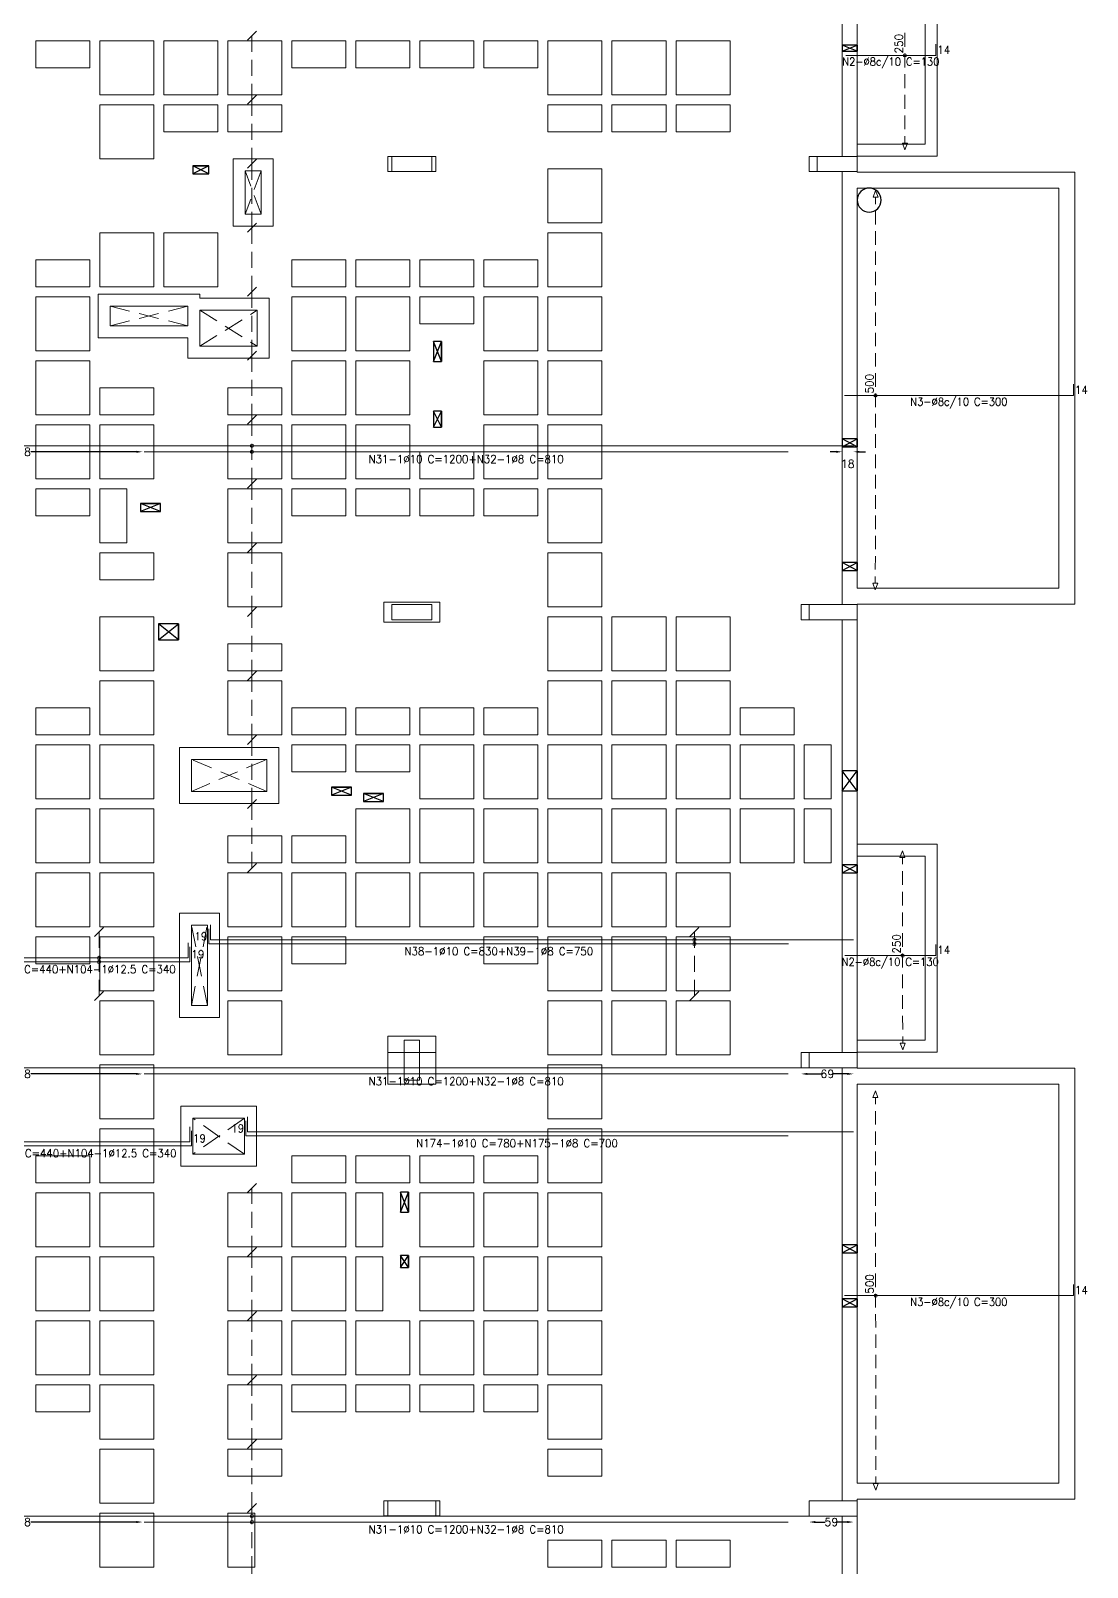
# Model space of a CAD drawing. Header units: millimetres. Extents: x -32 to 332, y -138 to 116.
# Drawn here: x 209.11 to 235.51, y 14.36 to 52.76 of the extents above; entities that cross this region are included whole.
import ezdxf
from ezdxf.enums import TextEntityAlignment as Align

# ---------------------------------------------------------------- set-up
doc = ezdxf.new("R2010")
doc.units = ezdxf.units.MM
doc.linetypes.add('TRAZO_HUECO', pattern=[0.75, 0.5, -0.25])
doc.layers.add('A-COT-01', color=9, linetype='Continuous')
doc.layers.add('FURAÇÃO', color=8, linetype='Continuous')
for name, color, linetype, lineweight in [('ARR_L_I_IG_DIST', 8, 'Continuous', 0), ('ARR_L_I_IG_LINHA', 2, 'Continuous', 0), ('ARR_L_I_IG_MARCA', 2, 'Continuous', 9), ('ARR_L_I_POSICAO', 4, 'Continuous', 9), ('ARR_LONG_INF', 6, 'Continuous', 15), ('ARR_LONG_INF_TXT', 1, 'Continuous', 9), ('consolo', 8, 'Continuous', 0), ('LJ_NERV_RETI', 8, 'Continuous', 9), ('LJ_SIMB_ABER', 8, 'Continuous', 0), ('PILAR_CONCRETO', 8, 'Continuous', 0), ('PILAR_CONCRETO_APOIADO', 8, 'Continuous', 0), ('VIG_FACES', 8, 'Continuous', 0)]:
    doc.layers.add(name, color=color, linetype=linetype, lineweight=lineweight)
doc.styles.add('CYPETXT_0.3_romans', font='romans.shx', dxfattribs={"height": 0.2})
doc.styles.add('CYPETXT_romans', font='romans.shx', dxfattribs={"height": 0.2})
doc.dimstyles.new('cype_arrow', dxfattribs={"dimtxt": 0.18, "dimasz": 0.15, "dimexe": 0.075, "dimexo": 0.075, "dimgap": 0, "dimtad": 0, "dimdec": 4, "dimzin": 0, "dimdsep": 46, "dimtxsty": 'CYPETXT_0.3_romans', "dimcen": 0.09, "dimadec": 0, "dimazin": 0, "dimtfac": 1, "dimtdec": 4, "dimtofl": 0, "dimtmove": 2, "dimatfit": 3, "dimfxl": 1, "dimtolj": 1, "dimtzin": 0, "dimarcsym": 0})

# ---------------------------------------------------------------- blocks, each defined once
blk = doc.blocks.new('Forma 2PvtoTipo')
at = {"layer": 'consolo', "color": 8}
blk.add_lwpolyline([(625.403, 28.71), (624.203, 28.71), (624.203, 27.51), (625.403, 27.51)], close=True, dxfattribs=at)
at = {"layer": 'FURAÇÃO', "color": 8}
for points in [[(635.553, 53.333), (635.933, 53.333), (635.933, 53.483), (635.553, 53.483), (635.553, 53.333), (635.933, 53.483), (635.933, 53.333), (635.553, 53.483)], [(619.727, 50.269), (619.727, 50.469), (619.327, 50.469), (619.327, 50.269), (619.727, 50.269), (619.327, 50.469), (619.727, 50.469), (619.327, 50.269)], [(625.343, 45.578), (625.543, 45.578), (625.543, 46.078), (625.343, 46.078), (625.343, 45.578), (625.543, 46.078), (625.543, 45.578), (625.343, 46.078)], [(625.343, 43.933), (625.543, 43.933), (625.543, 44.333), (625.343, 44.333), (625.343, 43.933), (625.543, 44.333), (625.543, 43.933), (625.343, 44.333)], [(635.553, 43.443), (635.933, 43.443), (635.933, 43.643), (635.553, 43.643), (635.553, 43.443), (635.933, 43.643), (635.933, 43.443), (635.553, 43.643)], [(618.519, 41.826), (618.519, 42.026), (618.019, 42.026), (618.019, 41.826), (618.519, 41.826), (618.019, 42.026), (618.519, 42.026), (618.019, 41.826)], [(618.519, 41.826), (618.519, 42.026), (618.019, 42.026), (618.019, 41.826), (618.519, 41.826), (618.019, 42.026), (618.519, 42.026), (618.019, 41.826)], [(635.553, 40.349), (635.933, 40.349), (635.933, 40.549), (635.553, 40.549), (635.553, 40.349), (635.933, 40.549), (635.933, 40.349), (635.553, 40.549)], [(618.475, 38.618), (618.975, 38.618), (618.975, 39.018), (618.475, 39.018), (618.475, 38.618), (618.975, 39.018), (618.975, 38.618), (618.475, 39.018)], [(635.553, 34.84), (635.933, 34.84), (635.933, 35.34), (635.553, 35.34), (635.553, 34.84), (635.933, 35.34), (635.933, 34.84), (635.553, 35.34)], [(623.294, 34.739), (623.294, 34.939), (622.794, 34.939), (622.794, 34.739), (623.294, 34.739), (622.794, 34.939), (623.294, 34.939), (622.794, 34.739)], [(623.294, 34.739), (623.294, 34.939), (622.794, 34.939), (622.794, 34.739), (623.294, 34.739), (622.794, 34.939), (623.294, 34.939), (622.794, 34.739)], [(624.094, 34.581), (624.094, 34.781), (623.594, 34.781), (623.594, 34.581), (624.094, 34.581), (623.594, 34.781), (624.094, 34.781), (623.594, 34.581)], [(624.094, 34.581), (624.094, 34.781), (623.594, 34.781), (623.594, 34.581), (624.094, 34.581), (623.594, 34.781), (624.094, 34.781), (623.594, 34.581)], [(635.553, 32.794), (635.933, 32.794), (635.933, 32.994), (635.553, 32.994), (635.553, 32.794), (635.933, 32.994), (635.933, 32.794), (635.553, 32.994)], [(624.522, 24.313), (624.722, 24.313), (624.722, 24.813), (624.522, 24.813), (624.522, 24.313), (624.722, 24.813), (624.722, 24.313), (624.522, 24.813)], [(635.553, 23.296), (635.933, 23.296), (635.933, 23.496), (635.553, 23.496), (635.553, 23.296), (635.933, 23.496), (635.933, 23.296), (635.553, 23.496)], [(624.522, 22.926), (624.722, 22.926), (624.722, 23.226), (624.522, 23.226), (624.522, 22.926), (624.722, 23.226), (624.722, 22.926), (624.522, 23.226)], [(635.553, 21.945), (635.933, 21.945), (635.933, 22.145), (635.553, 22.145), (635.553, 21.945), (635.933, 22.145), (635.933, 21.945), (635.553, 22.145)]]:
    blk.add_lwpolyline(points, dxfattribs=at)
for start, end in [(0, 180), (180, 0)]:
    blk.add_arc((636.232, 49.61), 0.3, start, end, dxfattribs=at)
at = {"layer": 'LJ_NERV_RETI', "color": 8}
for points in [[(616.754, 52.918), (616.754, 53.593), (615.404, 53.593), (615.404, 52.918)], [(618.354, 52.243), (618.354, 53.593), (617.004, 53.593), (617.004, 52.243)], [(619.954, 52.243), (619.954, 53.593), (618.604, 53.593), (618.604, 52.243)], [(621.554, 52.243), (621.554, 53.593), (620.204, 53.593), (620.204, 52.243)], [(623.154, 52.918), (623.154, 53.593), (621.804, 53.593), (621.804, 52.918)], [(624.754, 52.918), (624.754, 53.593), (623.404, 53.593), (623.404, 52.918)], [(626.354, 52.918), (626.354, 53.593), (625.004, 53.593), (625.004, 52.918)], [(627.954, 52.918), (627.954, 53.593), (626.604, 53.593), (626.604, 52.918)], [(629.554, 52.243), (629.554, 53.593), (628.204, 53.593), (628.204, 52.243)], [(631.154, 52.243), (631.154, 53.593), (629.804, 53.593), (629.804, 52.243)], [(632.754, 52.243), (632.754, 53.593), (631.404, 53.593), (631.404, 52.243)], [(618.354, 50.643), (618.354, 51.993), (617.004, 51.993), (617.004, 50.643)], [(619.954, 51.318), (619.954, 51.993), (618.604, 51.993), (618.604, 51.318)], [(621.554, 51.318), (621.554, 51.993), (620.204, 51.993), (620.204, 51.318)], [(629.554, 51.318), (629.554, 51.993), (628.204, 51.993), (628.204, 51.318)], [(631.154, 51.318), (631.154, 51.993), (629.804, 51.993), (629.804, 51.318)], [(632.754, 51.318), (632.754, 51.993), (631.404, 51.993), (631.404, 51.318)], [(629.554, 49.043), (629.554, 50.393), (628.204, 50.393), (628.204, 49.043)], [(618.354, 47.443), (618.354, 48.793), (617.004, 48.793), (617.004, 47.443)], [(619.954, 47.443), (619.954, 48.793), (618.604, 48.793), (618.604, 47.443)], [(629.554, 47.443), (629.554, 48.793), (628.204, 48.793), (628.204, 47.443)], [(616.754, 47.443), (616.754, 48.118), (615.404, 48.118), (615.404, 47.443)], [(623.154, 47.443), (623.154, 48.118), (621.804, 48.118), (621.804, 47.443)], [(624.754, 47.443), (624.754, 48.118), (623.404, 48.118), (623.404, 47.443)], [(626.354, 47.443), (626.354, 48.118), (625.004, 48.118), (625.004, 47.443)], [(627.954, 47.443), (627.954, 48.118), (626.604, 48.118), (626.604, 47.443)], [(616.754, 45.843), (616.754, 47.193), (615.404, 47.193), (615.404, 45.843)], [(623.154, 45.843), (623.154, 47.193), (621.804, 47.193), (621.804, 45.843)], [(624.754, 45.843), (624.754, 47.193), (623.404, 47.193), (623.404, 45.843)], [(626.354, 46.518), (626.354, 47.193), (625.004, 47.193), (625.004, 46.518)], [(627.954, 45.843), (627.954, 47.193), (626.604, 47.193), (626.604, 45.843)], [(629.554, 45.843), (629.554, 47.193), (628.204, 47.193), (628.204, 45.843)], [(616.754, 44.243), (616.754, 45.593), (615.404, 45.593), (615.404, 44.243)], [(623.154, 44.243), (623.154, 45.593), (621.804, 45.593), (621.804, 44.243)], [(624.754, 44.243), (624.754, 45.593), (623.404, 45.593), (623.404, 44.243)], [(627.954, 44.243), (627.954, 45.593), (626.604, 45.593), (626.604, 44.243)], [(629.554, 44.243), (629.554, 45.593), (628.204, 45.593), (628.204, 44.243)], [(618.354, 44.243), (618.354, 44.918), (617.004, 44.918), (617.004, 44.243)], [(621.554, 44.243), (621.554, 44.918), (620.204, 44.918), (620.204, 44.243)], [(616.754, 42.643), (616.754, 43.993), (615.404, 43.993), (615.404, 42.643)], [(618.354, 42.643), (618.354, 43.993), (617.004, 43.993), (617.004, 42.643)], [(621.554, 42.643), (621.554, 43.993), (620.204, 43.993), (620.204, 42.643)], [(623.154, 42.643), (623.154, 43.993), (621.804, 43.993), (621.804, 42.643)], [(624.754, 42.643), (624.754, 43.993), (623.404, 43.993), (623.404, 42.643)], [(627.954, 42.643), (627.954, 43.993), (626.604, 43.993), (626.604, 42.643)], [(629.554, 42.643), (629.554, 43.993), (628.204, 43.993), (628.204, 42.643)], [(626.354, 42.643), (626.354, 43.318), (625.004, 43.318), (625.004, 42.643)], [(616.754, 41.718), (616.754, 42.393), (615.404, 42.393), (615.404, 41.718)], [(617.679, 41.043), (617.679, 42.393), (617.004, 42.393), (617.004, 41.043)], [(621.554, 41.043), (621.554, 42.393), (620.204, 42.393), (620.204, 41.043)], [(623.154, 41.718), (623.154, 42.393), (621.804, 42.393), (621.804, 41.718)], [(624.754, 41.718), (624.754, 42.393), (623.404, 42.393), (623.404, 41.718)], [(626.354, 41.718), (626.354, 42.393), (625.004, 42.393), (625.004, 41.718)], [(627.954, 41.718), (627.954, 42.393), (626.604, 42.393), (626.604, 41.718)], [(629.554, 41.043), (629.554, 42.393), (628.204, 42.393), (628.204, 41.043)], [(618.354, 40.118), (618.354, 40.793), (617.004, 40.793), (617.004, 40.118)], [(621.554, 39.443), (621.554, 40.793), (620.204, 40.793), (620.204, 39.443)], [(629.554, 39.443), (629.554, 40.793), (628.204, 40.793), (628.204, 39.443)], [(618.354, 37.843), (618.354, 39.193), (617.004, 39.193), (617.004, 37.843)], [(629.554, 37.843), (629.554, 39.193), (628.204, 39.193), (628.204, 37.843)], [(631.154, 37.843), (631.154, 39.193), (629.804, 39.193), (629.804, 37.843)], [(632.754, 37.843), (632.754, 39.193), (631.404, 39.193), (631.404, 37.843)], [(621.554, 37.843), (621.554, 38.518), (620.204, 38.518), (620.204, 37.843)], [(618.354, 36.243), (618.354, 37.593), (617.004, 37.593), (617.004, 36.243)], [(621.554, 36.243), (621.554, 37.593), (620.204, 37.593), (620.204, 36.243)], [(629.554, 36.243), (629.554, 37.593), (628.204, 37.593), (628.204, 36.243)], [(631.154, 36.243), (631.154, 37.593), (629.804, 37.593), (629.804, 36.243)], [(632.754, 36.243), (632.754, 37.593), (631.404, 37.593), (631.404, 36.243)], [(616.754, 36.243), (616.754, 36.918), (615.404, 36.918), (615.404, 36.243)], [(623.154, 36.243), (623.154, 36.918), (621.804, 36.918), (621.804, 36.243)], [(624.754, 36.243), (624.754, 36.918), (623.404, 36.918), (623.404, 36.243)], [(626.354, 36.243), (626.354, 36.918), (625.004, 36.918), (625.004, 36.243)], [(627.954, 36.243), (627.954, 36.918), (626.604, 36.918), (626.604, 36.243)], [(634.354, 36.243), (634.354, 36.918), (633.004, 36.918), (633.004, 36.243)], [(616.754, 34.643), (616.754, 35.993), (615.404, 35.993), (615.404, 34.643)], [(618.354, 34.643), (618.354, 35.993), (617.004, 35.993), (617.004, 34.643)], [(623.154, 35.318), (623.154, 35.993), (621.804, 35.993), (621.804, 35.318)], [(624.754, 35.318), (624.754, 35.993), (623.404, 35.993), (623.404, 35.318)], [(626.354, 34.643), (626.354, 35.993), (625.004, 35.993), (625.004, 34.643)], [(627.954, 34.643), (627.954, 35.993), (626.604, 35.993), (626.604, 34.643)], [(629.554, 34.643), (629.554, 35.993), (628.204, 35.993), (628.204, 34.643)], [(631.154, 34.643), (631.154, 35.993), (629.804, 35.993), (629.804, 34.643)], [(632.754, 34.643), (632.754, 35.993), (631.404, 35.993), (631.404, 34.643)], [(634.354, 34.643), (634.354, 35.993), (633.004, 35.993), (633.004, 34.643)], [(635.279, 34.643), (635.279, 35.993), (634.604, 35.993), (634.604, 34.643)], [(616.754, 33.043), (616.754, 34.393), (615.404, 34.393), (615.404, 33.043)], [(618.354, 33.043), (618.354, 34.393), (617.004, 34.393), (617.004, 33.043)], [(624.754, 33.043), (624.754, 34.393), (623.404, 34.393), (623.404, 33.043)], [(626.354, 33.043), (626.354, 34.393), (625.004, 34.393), (625.004, 33.043)], [(627.954, 33.043), (627.954, 34.393), (626.604, 34.393), (626.604, 33.043)], [(629.554, 33.043), (629.554, 34.393), (628.204, 34.393), (628.204, 33.043)], [(631.154, 33.043), (631.154, 34.393), (629.804, 34.393), (629.804, 33.043)], [(632.754, 33.043), (632.754, 34.393), (631.404, 34.393), (631.404, 33.043)], [(634.354, 33.043), (634.354, 34.393), (633.004, 34.393), (633.004, 33.043)], [(635.279, 33.043), (635.279, 34.393), (634.604, 34.393), (634.604, 33.043)], [(621.554, 33.043), (621.554, 33.718), (620.204, 33.718), (620.204, 33.043)], [(623.154, 33.043), (623.154, 33.718), (621.804, 33.718), (621.804, 33.043)], [(616.754, 31.443), (616.754, 32.793), (615.404, 32.793), (615.404, 31.443)], [(618.354, 31.443), (618.354, 32.793), (617.004, 32.793), (617.004, 31.443)], [(621.554, 31.443), (621.554, 32.793), (620.204, 32.793), (620.204, 31.443)], [(623.154, 31.443), (623.154, 32.793), (621.804, 32.793), (621.804, 31.443)], [(624.754, 31.443), (624.754, 32.793), (623.404, 32.793), (623.404, 31.443)], [(626.354, 31.443), (626.354, 32.793), (625.004, 32.793), (625.004, 31.443)], [(627.954, 31.443), (627.954, 32.793), (626.604, 32.793), (626.604, 31.443)], [(629.554, 31.443), (629.554, 32.793), (628.204, 32.793), (628.204, 31.443)], [(631.154, 31.443), (631.154, 32.793), (629.804, 32.793), (629.804, 31.443)], [(632.754, 31.443), (632.754, 32.793), (631.404, 32.793), (631.404, 31.443)], [(616.754, 30.518), (616.754, 31.193), (615.404, 31.193), (615.404, 30.518)], [(618.354, 29.843), (618.354, 31.193), (617.004, 31.193), (617.004, 29.843)], [(621.554, 29.843), (621.554, 31.193), (620.204, 31.193), (620.204, 29.843)], [(623.154, 30.518), (623.154, 31.193), (621.804, 31.193), (621.804, 30.518)], [(627.954, 30.518), (627.954, 31.193), (626.604, 31.193), (626.604, 30.518)], [(629.554, 29.843), (629.554, 31.193), (628.204, 31.193), (628.204, 29.843)], [(631.154, 29.843), (631.154, 31.193), (629.804, 31.193), (629.804, 29.843)], [(632.754, 29.843), (632.754, 31.193), (631.404, 31.193), (631.404, 29.843)], [(618.354, 28.243), (618.354, 29.593), (617.004, 29.593), (617.004, 28.243)], [(621.554, 28.243), (621.554, 29.593), (620.204, 29.593), (620.204, 28.243)], [(629.554, 28.243), (629.554, 29.593), (628.204, 29.593), (628.204, 28.243)], [(631.154, 28.243), (631.154, 29.593), (629.804, 29.593), (629.804, 28.243)], [(632.754, 28.243), (632.754, 29.593), (631.404, 29.593), (631.404, 28.243)], [(618.354, 26.643), (618.354, 27.993), (617.004, 27.993), (617.004, 26.643)], [(629.554, 26.643), (629.554, 27.993), (628.204, 27.993), (628.204, 26.643)], [(618.354, 25.043), (618.354, 26.393), (617.004, 26.393), (617.004, 25.043)], [(629.554, 25.043), (629.554, 26.393), (628.204, 26.393), (628.204, 25.043)], [(616.754, 25.043), (616.754, 25.718), (615.404, 25.718), (615.404, 25.043)], [(623.154, 25.043), (623.154, 25.718), (621.804, 25.718), (621.804, 25.043)], [(624.754, 25.043), (624.754, 25.718), (623.404, 25.718), (623.404, 25.043)], [(626.354, 25.043), (626.354, 25.718), (625.004, 25.718), (625.004, 25.043)], [(627.954, 25.043), (627.954, 25.718), (626.604, 25.718), (626.604, 25.043)], [(616.754, 23.443), (616.754, 24.793), (615.404, 24.793), (615.404, 23.443)], [(618.354, 23.443), (618.354, 24.793), (617.004, 24.793), (617.004, 23.443)], [(621.554, 23.443), (621.554, 24.793), (620.204, 24.793), (620.204, 23.443)], [(623.154, 23.443), (623.154, 24.793), (621.804, 24.793), (621.804, 23.443)], [(624.079, 23.443), (624.079, 24.793), (623.404, 24.793), (623.404, 23.443)], [(626.354, 23.443), (626.354, 24.793), (625.004, 24.793), (625.004, 23.443)], [(627.954, 23.443), (627.954, 24.793), (626.604, 24.793), (626.604, 23.443)], [(629.554, 23.443), (629.554, 24.793), (628.204, 24.793), (628.204, 23.443)], [(616.754, 21.843), (616.754, 23.193), (615.404, 23.193), (615.404, 21.843)], [(618.354, 21.843), (618.354, 23.193), (617.004, 23.193), (617.004, 21.843)], [(621.554, 21.843), (621.554, 23.193), (620.204, 23.193), (620.204, 21.843)], [(623.154, 21.843), (623.154, 23.193), (621.804, 23.193), (621.804, 21.843)], [(624.079, 21.843), (624.079, 23.193), (623.404, 23.193), (623.404, 21.843)], [(626.354, 21.843), (626.354, 23.193), (625.004, 23.193), (625.004, 21.843)], [(627.954, 21.843), (627.954, 23.193), (626.604, 23.193), (626.604, 21.843)], [(629.554, 21.843), (629.554, 23.193), (628.204, 23.193), (628.204, 21.843)], [(616.754, 20.243), (616.754, 21.593), (615.404, 21.593), (615.404, 20.243)], [(618.354, 20.243), (618.354, 21.593), (617.004, 21.593), (617.004, 20.243)], [(621.554, 20.243), (621.554, 21.593), (620.204, 21.593), (620.204, 20.243)], [(623.154, 20.243), (623.154, 21.593), (621.804, 21.593), (621.804, 20.243)], [(624.754, 20.243), (624.754, 21.593), (623.404, 21.593), (623.404, 20.243)], [(626.354, 20.243), (626.354, 21.593), (625.004, 21.593), (625.004, 20.243)], [(627.954, 20.243), (627.954, 21.593), (626.604, 21.593), (626.604, 20.243)], [(629.554, 20.243), (629.554, 21.593), (628.204, 21.593), (628.204, 20.243)], [(616.754, 19.318), (616.754, 19.993), (615.404, 19.993), (615.404, 19.318)], [(618.354, 18.643), (618.354, 19.993), (617.004, 19.993), (617.004, 18.643)], [(621.554, 18.643), (621.554, 19.993), (620.204, 19.993), (620.204, 18.643)], [(623.154, 19.318), (623.154, 19.993), (621.804, 19.993), (621.804, 19.318)], [(624.754, 19.318), (624.754, 19.993), (623.404, 19.993), (623.404, 19.318)], [(626.354, 19.318), (626.354, 19.993), (625.004, 19.993), (625.004, 19.318)], [(627.954, 19.318), (627.954, 19.993), (626.604, 19.993), (626.604, 19.318)], [(629.554, 18.643), (629.554, 19.993), (628.204, 19.993), (628.204, 18.643)], [(618.354, 17.043), (618.354, 18.393), (617.004, 18.393), (617.004, 17.043)], [(621.554, 17.718), (621.554, 18.393), (620.204, 18.393), (620.204, 17.718)], [(629.554, 17.718), (629.554, 18.393), (628.204, 18.393), (628.204, 17.718)], [(618.354, 15.443), (618.354, 16.793), (617.004, 16.793), (617.004, 15.443)], [(620.879, 15.443), (620.879, 16.793), (620.204, 16.793), (620.204, 15.443)], [(629.554, 15.443), (629.554, 16.118), (628.204, 16.118), (628.204, 15.443)], [(631.154, 15.443), (631.154, 16.118), (629.804, 16.118), (629.804, 15.443)], [(632.754, 15.443), (632.754, 16.118), (631.404, 16.118), (631.404, 15.443)]]:
    blk.add_lwpolyline(points, close=True, dxfattribs=at)
at = {"layer": 'LJ_SIMB_ABER', "color": 8, "linetype": 'TRAZO_HUECO'}
for p, q in [((621.038, 50.34), (620.638, 49.255)), ((621.038, 49.255), (620.638, 50.34)), ((619.203, 46.955), (617.263, 46.465)), ((619.203, 46.465), (617.263, 46.955)), ((619.503, 45.955), (620.938, 46.855)), ((619.503, 46.855), (620.938, 45.955)), ((621.178, 34.83), (619.293, 35.63)), ((619.293, 34.83), (621.178, 35.63)), ((619.693, 29.475), (619.293, 31.488)), ((619.293, 29.475), (619.693, 31.488)), ((620.618, 26.66), (619.328, 25.76)), ((620.618, 25.76), (619.328, 26.66))]:
    blk.add_line(p, q, dxfattribs=at)
at = {"layer": 'PILAR_CONCRETO', "color": 8}
for points in [[(624.203, 50.32), (625.403, 50.32), (625.403, 50.7), (624.203, 50.7), (624.203, 50.32)], [(624.303, 50.32), (625.303, 50.32), (625.303, 50.7), (624.303, 50.7), (624.303, 50.32)], [(634.733, 50.32), (635.933, 50.32), (635.933, 50.7), (634.733, 50.7), (634.733, 50.32)], [(634.933, 50.32), (635.933, 50.32), (635.933, 50.7), (634.933, 50.7), (634.933, 50.32)], [(624.103, 39.06), (625.503, 39.06), (625.503, 39.56), (624.103, 39.56), (624.103, 39.06)], [(624.303, 39.12), (625.303, 39.12), (625.303, 39.5), (624.303, 39.5), (624.303, 39.12)], [(634.533, 39.12), (635.933, 39.12), (635.933, 39.5), (634.533, 39.5), (634.533, 39.12)], [(634.733, 39.12), (635.933, 39.12), (635.933, 39.5), (634.733, 39.5), (634.733, 39.12)], [(624.613, 27.61), (624.993, 27.61), (624.993, 28.61), (624.613, 28.61), (624.613, 27.61)], [(624.203, 27.92), (625.403, 27.92), (625.403, 28.3), (624.203, 28.3), (624.203, 27.92)], [(634.533, 27.92), (635.933, 27.92), (635.933, 28.3), (634.533, 28.3), (634.533, 27.92)], [(634.733, 27.92), (635.933, 27.92), (635.933, 28.3), (634.733, 28.3), (634.733, 27.92)], [(624.103, 16.72), (625.503, 16.72), (625.503, 17.1), (624.103, 17.1), (624.103, 16.72)], [(624.203, 16.72), (625.403, 16.72), (625.403, 17.1), (624.203, 17.1), (624.203, 16.72)], [(634.733, 16.715), (635.933, 16.715), (635.933, 17.095), (634.733, 17.095), (634.733, 16.715)], [(634.733, 16.715), (635.933, 16.715), (635.933, 17.095), (634.733, 17.095), (634.733, 16.715)]]:
    blk.add_lwpolyline(points, close=True, dxfattribs=at)
at = {"layer": 'PILAR_CONCRETO_APOIADO', "color": 8}
blk.add_lwpolyline([(624.613, 27.61), (624.993, 27.61), (624.993, 28.61), (624.613, 28.61), (624.613, 27.61)], close=True, dxfattribs=at)
at = {"layer": 'VIG_FACES', "color": 8}
for p, q in [((635.553, 59.317), (635.553, 52.919)), ((635.933, 55.908), (635.933, 50.71)), ((637.929, 55.909), (637.929, 50.709)), ((637.629, 55.609), (637.629, 51.009)), ((635.553, 52.917), (635.553, 50.7)), ((637.629, 51.009), (635.933, 51.009)), ((637.929, 50.709), (635.933, 50.709)), ((635.933, 50.708), (635.933, 50.7)), ((620.338, 50.64), (620.338, 48.955)), ((621.338, 50.64), (620.338, 50.64)), ((620.638, 50.34), (620.638, 49.255)), ((621.038, 50.34), (620.638, 50.34)), ((621.038, 49.255), (621.038, 50.34)), ((621.338, 48.955), (621.338, 50.64)), ((635.553, 48.119), (635.553, 50.32)), ((635.933, 50.31), (635.933, 50.32)), ((641.373, 50.31), (635.933, 50.31)), ((641.373, 39.51), (641.373, 50.31)), ((635.933, 39.91), (635.933, 49.91)), ((640.973, 49.91), (635.933, 49.91)), ((640.973, 39.91), (640.973, 49.91)), ((620.638, 49.255), (621.038, 49.255)), ((620.338, 48.955), (621.338, 48.955)), ((635.553, 41.719), (635.553, 48.117)), ((616.963, 46.165), (616.963, 47.255)), ((616.963, 47.255), (619.503, 47.255)), ((619.503, 47.255), (619.503, 47.155)), ((617.263, 46.465), (617.263, 46.955)), ((617.263, 46.955), (619.203, 46.955)), ((619.203, 46.955), (619.203, 46.465)), ((619.503, 47.155), (621.238, 47.155)), ((619.503, 46.855), (619.503, 45.955)), ((619.503, 46.855), (620.938, 46.855)), ((620.938, 45.955), (620.938, 46.855)), ((621.238, 45.655), (621.238, 47.155)), ((619.203, 46.165), (616.963, 46.165)), ((619.203, 46.465), (617.263, 46.465)), ((619.203, 46.165), (619.203, 45.655)), ((619.503, 45.955), (620.938, 45.955)), ((619.203, 45.655), (621.238, 45.655)), ((635.553, 39.5), (635.553, 41.717)), ((635.933, 39.91), (640.973, 39.91)), ((635.933, 39.5), (635.933, 39.51)), ((635.933, 39.51), (641.373, 39.51)), ((635.553, 36.919), (635.553, 39.12)), ((635.933, 33.51), (635.933, 39.12)), ((635.553, 30.519), (635.553, 36.917)), ((618.993, 35.93), (621.478, 35.93)), ((618.993, 34.53), (618.993, 35.93)), ((621.478, 35.93), (621.478, 34.53)), ((619.293, 35.63), (621.178, 35.63)), ((619.293, 34.83), (619.293, 35.63)), ((621.178, 35.63), (621.178, 34.83)), ((621.178, 34.83), (619.293, 34.83)), ((621.478, 34.53), (618.993, 34.53)), ((637.929, 33.509), (635.933, 33.509)), ((635.933, 28.31), (635.933, 33.508)), ((637.929, 33.509), (637.929, 28.309)), ((637.629, 33.209), (635.933, 33.209)), ((637.629, 33.209), (637.629, 28.609)), ((618.993, 29.175), (618.993, 31.788)), ((618.993, 31.788), (619.993, 31.788)), ((619.993, 31.788), (619.993, 29.175)), ((619.293, 29.475), (619.293, 31.488)), ((619.293, 31.488), (619.693, 31.488)), ((619.693, 31.488), (619.693, 29.475)), ((635.553, 28.3), (635.553, 30.517)), ((619.693, 29.475), (619.293, 29.475)), ((619.993, 29.175), (618.993, 29.175)), ((637.629, 28.609), (635.933, 28.609)), ((637.929, 28.309), (635.933, 28.309)), ((635.933, 28.3), (635.933, 28.308)), ((635.553, 27.92), (635.553, 25.719)), ((635.933, 27.92), (635.933, 27.91)), ((641.373, 27.91), (635.933, 27.91)), ((641.373, 17.14), (641.373, 27.91)), ((635.933, 27.51), (635.933, 17.54)), ((640.973, 27.51), (635.933, 27.51)), ((640.973, 17.54), (640.973, 27.51)), ((620.918, 26.96), (619.028, 26.96)), ((619.028, 26.96), (619.028, 25.46)), ((620.918, 25.46), (620.918, 26.96)), ((620.618, 26.66), (619.328, 26.66)), ((619.328, 26.66), (619.328, 25.76)), ((620.618, 25.76), (620.618, 26.66)), ((619.328, 25.76), (620.618, 25.76)), ((619.028, 25.46), (620.918, 25.46)), ((635.553, 25.717), (635.553, 19.319)), ((635.553, 19.317), (635.553, 17.095)), ((635.933, 17.54), (640.973, 17.54)), ((635.933, 17.14), (635.933, 17.095)), ((635.933, 17.14), (641.373, 17.14)), ((635.553, 16.715), (635.553, 14.519)), ((635.933, 16.715), (635.933, 11.11))]:
    blk.add_line(p, q, dxfattribs=at)
blk = doc.blocks.new('*D192')
at = {"layer": 'ARR_L_I_POSICAO', "color": 0, "lineweight": -2, "transparency": 16777216}
for p, q in [((229.235, 42.239), (229.085, 42.239)), ((229.821, 42.239), (229.971, 42.239))]:
    blk.add_line(p, q, dxfattribs=at)
at = {"layer": 'ARR_L_I_POSICAO', "color": 0, "transparency": 16777216}
for points in [[(229.235, 42.264), (229.235, 42.214), (229.385, 42.239)], [(229.821, 42.264), (229.821, 42.214), (229.671, 42.239)]]:
    blk.add_solid(points, dxfattribs=at)
at = {"layer": 'DEFPOINTS', "color": 0, "transparency": 16777216}
for p in [(229.385, 42.239), (229.671, 42.239), (229.671, 42.239)]:
    blk.add_point(p, dxfattribs=at)
at = {"layer": 'ARR_L_I_POSICAO', "color": 0, "transparency": 16777216, "insert": (229.528, 41.939), "char_height": 0.2, "attachment_point": 5, "rotation": 0.0002, "style": 'CYPETXT_0.3_romans'}
blk.add_mtext('\\A1;18', dxfattribs=at)
blk = doc.blocks.new('*D193')
at = {"layer": 'ARR_L_I_POSICAO', "color": 0, "lineweight": -2, "transparency": 16777216}
for p, q in [((205.961, 42.239), (208.599, 42.239)), ((211.752, 42.239), (209.114, 42.239))]:
    blk.add_line(p, q, dxfattribs=at)
at = {"layer": 'ARR_L_I_POSICAO', "color": 0, "transparency": 16777216}
for points in [[(205.961, 42.264), (205.961, 42.214), (205.811, 42.239)], [(211.752, 42.264), (211.752, 42.214), (211.902, 42.239)]]:
    blk.add_solid(points, dxfattribs=at)
at = {"layer": 'DEFPOINTS', "color": 0, "transparency": 16777216}
for p in [(205.811, 42.239), (211.902, 42.239), (211.902, 42.239)]:
    blk.add_point(p, dxfattribs=at)
at = {"layer": 'ARR_L_I_POSICAO', "color": 0, "transparency": 16777216, "insert": (208.857, 42.239), "char_height": 0.2, "attachment_point": 5, "style": 'CYPETXT_0.3_romans'}
blk.add_mtext('\\A1;308', dxfattribs=at)
blk = doc.blocks.new('*D19')
at = {"layer": 'ARR_L_I_POSICAO', "color": 0, "lineweight": -2, "transparency": 16777216}
for p, q in [((228.715, 15.489), (228.961, 15.489)), ((229.521, 15.489), (229.275, 15.489))]:
    blk.add_line(p, q, dxfattribs=at)
at = {"layer": 'ARR_L_I_POSICAO', "color": 0, "transparency": 16777216}
for points in [[(228.715, 15.514), (228.715, 15.464), (228.565, 15.489)], [(229.521, 15.514), (229.521, 15.464), (229.671, 15.489)]]:
    blk.add_solid(points, dxfattribs=at)
at = {"layer": 'DEFPOINTS', "color": 0, "transparency": 16777216}
for p in [(228.565, 15.489), (229.671, 15.489), (229.671, 15.489)]:
    blk.add_point(p, dxfattribs=at)
at = {"layer": 'ARR_L_I_POSICAO', "color": 0, "transparency": 16777216, "insert": (229.118, 15.489), "char_height": 0.2, "attachment_point": 5, "rotation": 0.0002, "style": 'CYPETXT_0.3_romans'}
blk.add_mtext('\\A1;59', dxfattribs=at)
blk = doc.blocks.new('*D20')
at = {"layer": 'ARR_L_I_POSICAO', "color": 0, "lineweight": -2, "transparency": 16777216}
for p, q in [((205.961, 15.489), (208.599, 15.489)), ((211.752, 15.489), (209.114, 15.489))]:
    blk.add_line(p, q, dxfattribs=at)
at = {"layer": 'ARR_L_I_POSICAO', "color": 0, "transparency": 16777216}
for points in [[(205.961, 15.514), (205.961, 15.464), (205.811, 15.489)], [(211.752, 15.514), (211.752, 15.464), (211.902, 15.489)]]:
    blk.add_solid(points, dxfattribs=at)
at = {"layer": 'DEFPOINTS', "color": 0, "transparency": 16777216}
for p in [(205.811, 15.489), (211.902, 15.489), (211.902, 15.489)]:
    blk.add_point(p, dxfattribs=at)
at = {"layer": 'ARR_L_I_POSICAO', "color": 0, "transparency": 16777216, "insert": (208.857, 15.489), "char_height": 0.2, "attachment_point": 5, "style": 'CYPETXT_0.3_romans'}
blk.add_mtext('\\A1;308', dxfattribs=at)
blk = doc.blocks.new('*D104')
at = {"layer": 'ARR_L_I_POSICAO', "color": 0, "lineweight": -2, "transparency": 16777216}
for p, q in [((228.515, 26.689), (228.866, 26.689)), ((229.521, 26.689), (229.17, 26.689)), ((229.671, 26.689), (229.671, 26.689))]:
    blk.add_line(p, q, dxfattribs=at)
at = {"layer": 'ARR_L_I_POSICAO', "color": 0, "transparency": 16777216}
for points in [[(228.515, 26.714), (228.515, 26.664), (228.365, 26.689)], [(229.521, 26.714), (229.521, 26.664), (229.671, 26.689)]]:
    blk.add_solid(points, dxfattribs=at)
at = {"layer": 'DEFPOINTS', "color": 0, "transparency": 16777216}
for p in [(228.365, 26.689), (229.671, 26.689), (229.671, 26.689)]:
    blk.add_point(p, dxfattribs=at)
at = {"layer": 'ARR_L_I_POSICAO', "color": 0, "transparency": 16777216, "insert": (229.018, 26.689), "char_height": 0.2, "attachment_point": 5, "style": 'CYPETXT_0.3_romans'}
blk.add_mtext('\\A1;69', dxfattribs=at)
blk = doc.blocks.new('*D105')
at = {"layer": 'ARR_L_I_POSICAO', "color": 0, "lineweight": -2, "transparency": 16777216}
for p, q in [((205.961, 26.689), (208.599, 26.689)), ((211.752, 26.689), (209.114, 26.689))]:
    blk.add_line(p, q, dxfattribs=at)
at = {"layer": 'ARR_L_I_POSICAO', "color": 0, "transparency": 16777216}
for points in [[(205.961, 26.714), (205.961, 26.664), (205.811, 26.689)], [(211.752, 26.714), (211.752, 26.664), (211.902, 26.689)]]:
    blk.add_solid(points, dxfattribs=at)
at = {"layer": 'DEFPOINTS', "color": 0, "transparency": 16777216}
for p in [(205.811, 26.689), (211.902, 26.689), (211.902, 26.689)]:
    blk.add_point(p, dxfattribs=at)
at = {"layer": 'ARR_L_I_POSICAO', "color": 0, "transparency": 16777216, "insert": (208.857, 26.689), "char_height": 0.2, "attachment_point": 5, "style": 'CYPETXT_0.3_romans'}
blk.add_mtext('\\A1;308', dxfattribs=at)

msp = doc.modelspace()

# ---------------------------------------------------------------- linework, layer by layer
at = {"layer": 'ARR_L_I_IG_LINHA'}
for p, q in [((214.63842, 52.23912), (214.63842, 52.63912)), ((214.63842, 51.63912), (214.63842, 52.03912)), ((214.63842, 50.63912), (214.63842, 51.43912)), ((214.63842, 50.03912), (214.63842, 50.43912)), ((214.63842, 49.03912), (214.63842, 49.83912)), ((214.63842, 48.43912), (214.63842, 48.83912)), ((214.63842, 47.43912), (214.63842, 48.23912)), ((214.63842, 46.83912), (214.63842, 47.23912)), ((214.63842, 45.83912), (214.63842, 46.63912)), ((214.63842, 45.23912), (214.63842, 45.63912)), ((214.63842, 44.23912), (214.63842, 45.03912)), ((214.63842, 43.63912), (214.63842, 44.03912)), ((214.63842, 42.63912), (214.63842, 43.43912)), ((214.63842, 42.03912), (214.63842, 42.43912)), ((214.63842, 41.03912), (214.63842, 41.83912)), ((214.63842, 40.43912), (214.63842, 40.83912)), ((214.63842, 39.43912), (214.63842, 40.23912)), ((214.63842, 38.83912), (214.63842, 39.23912)), ((214.63842, 37.83912), (214.63842, 38.63912)), ((214.63842, 37.23912), (214.63842, 37.63912)), ((214.63842, 36.23912), (214.63842, 37.03912)), ((214.63842, 35.63912), (214.63842, 36.03912)), ((214.63842, 34.63912), (214.63842, 35.43912)), ((214.63842, 34.03912), (214.63842, 34.43912)), ((214.63842, 33.03912), (214.63842, 33.83912)), ((214.63842, 32.43912), (214.63842, 32.83912)), ((214.63842, 31.83912), (214.63842, 32.23912)), ((210.82009, 29.83911), (210.82009, 30.23911)), ((225.69559, 29.83911), (225.69559, 30.23911)), ((210.82009, 29.23912), (210.82009, 29.63912)), ((225.69559, 29.23912), (225.69559, 29.63912)), ((210.82009, 28.63912), (210.82009, 29.03912)), ((225.69559, 28.63912), (225.69559, 29.03912)), ((214.63842, 23.43912), (214.63842, 23.83912)), ((214.63842, 22.83912), (214.63842, 23.23912)), ((214.63842, 21.83912), (214.63842, 22.63912)), ((214.63842, 21.23912), (214.63842, 21.63912)), ((214.63842, 20.23912), (214.63842, 21.03912)), ((214.63842, 19.63912), (214.63842, 20.03912)), ((214.63842, 18.63912), (214.63842, 19.43912)), ((214.63842, 18.03912), (214.63842, 18.43912)), ((214.63842, 17.03912), (214.63842, 17.83912)), ((214.63842, 16.43912), (214.63842, 16.83912)), ((214.63842, 15.43912), (214.63842, 16.23912)), ((214.63842, 14.83912), (214.63842, 15.23912)), ((214.63842, 13.83912), (214.63842, 14.63912))]:
    msp.add_line(p, q, dxfattribs=at)
for points in [[(230.95425, 52.36383), (230.9541, 52.7079)], [(230.95448, 51.84772), (230.95433, 52.19179)], [(230.95471, 51.3316), (230.95456, 51.67568)], [(230.95494, 50.81549), (230.95479, 51.15957)], [(230.95517, 50.29938), (230.95502, 50.64346)], [(230.95532, 49.95531), (230.95525, 50.12735)], [(230.22456, 48.4311), (230.22471, 48.60031)], [(230.22414, 47.92347), (230.22442, 48.26189)], [(230.22371, 47.41583), (230.22399, 47.75426)], [(230.22328, 46.9082), (230.22357, 47.24662)], [(230.22285, 46.40057), (230.22314, 46.73899)], [(230.22243, 45.89294), (230.22271, 46.23136)], [(230.222, 45.38531), (230.22228, 45.72373)], [(230.22157, 44.87768), (230.22186, 45.2161)], [(230.22114, 44.37005), (230.22143, 44.70847)], [(230.22072, 43.86241), (230.221, 44.20083)], [(230.22029, 43.35478), (230.22057, 43.6932)], [(230.21986, 42.84715), (230.22015, 43.18557)], [(230.21943, 42.33952), (230.21972, 42.67794)], [(230.21901, 41.83189), (230.21929, 42.17031)], [(230.21858, 41.32426), (230.21886, 41.66268)], [(230.21815, 40.81662), (230.21844, 41.15505)], [(230.21772, 40.30899), (230.21801, 40.64741)], [(230.2173, 39.80136), (230.21758, 40.13978)], [(230.21687, 39.29373), (230.21715, 39.63215)], [(230.21658, 38.95531), (230.21673, 39.12452)], [(230.89299, 31.92827), (230.89269, 32.10031)], [(230.89391, 31.41216), (230.8933, 31.75623)], [(230.89483, 30.89605), (230.89421, 31.24012)], [(230.89574, 30.37994), (230.89513, 30.72401)], [(230.89666, 29.86383), (230.89605, 30.2079)], [(230.89758, 29.34772), (230.89697, 29.69179)], [(230.8985, 28.8316), (230.89788, 29.17568)], [(230.89941, 28.31549), (230.8988, 28.65957)], [(230.90033, 27.79938), (230.89972, 28.14346)], [(230.90094, 27.45531), (230.90064, 27.62735)], [(230.22061, 25.9311), (230.22047, 26.10031)], [(230.22104, 25.42347), (230.22075, 25.76189)], [(230.22147, 24.91583), (230.22118, 25.25426)], [(230.22189, 24.4082), (230.22161, 24.74662)], [(230.22232, 23.90057), (230.22204, 24.23899)], [(230.22275, 23.39294), (230.22246, 23.73136)], [(230.22318, 22.88531), (230.22289, 23.22373)], [(230.2236, 22.37768), (230.22332, 22.7161)], [(230.22403, 21.87005), (230.22375, 22.20847)], [(230.22446, 21.36241), (230.22417, 21.70083)], [(230.22489, 20.85478), (230.2246, 21.1932)], [(230.22531, 20.34715), (230.22503, 20.68557)], [(230.22574, 19.83952), (230.22546, 20.17794)], [(230.22617, 19.33189), (230.22588, 19.67031)], [(230.2266, 18.82426), (230.22631, 19.16268)], [(230.22702, 18.31662), (230.22674, 18.65505)], [(230.22745, 17.80899), (230.22717, 18.14741)], [(230.22788, 17.30136), (230.22759, 17.63978)], [(230.22831, 16.79373), (230.22802, 17.13215)], [(230.22859, 16.45531), (230.22845, 16.62452)]]:
    msp.add_lwpolyline(points, dxfattribs=at)
for points in [[(230.95532, 49.95531), (231.01782, 49.95534), (230.9554, 49.78781), (230.89282, 49.95528), (230.95532, 49.95531)], [(230.22471, 48.60031), (230.16221, 48.60036), (230.22485, 48.76781), (230.28721, 48.60026), (230.22471, 48.60031)], [(230.21658, 38.95531), (230.27908, 38.95526), (230.21644, 38.78781), (230.15408, 38.95536), (230.21658, 38.95531)], [(230.89269, 32.10031), (230.83019, 32.1002), (230.89239, 32.26781), (230.95519, 32.10042), (230.89269, 32.10031)], [(230.90094, 27.45531), (230.96344, 27.45542), (230.90124, 27.28781), (230.83844, 27.4552), (230.90094, 27.45531)], [(230.22047, 26.10031), (230.15797, 26.10026), (230.22033, 26.26781), (230.28297, 26.10036), (230.22047, 26.10031)], [(230.22859, 16.45531), (230.29109, 16.45536), (230.22873, 16.28781), (230.16609, 16.45526), (230.22859, 16.45531)]]:
    msp.add_lwpolyline(points, close=True, dxfattribs=at)
for centre in [(230.95435, 52.14781), (230.22054, 43.64781), (214.63842, 42.38912), (214.63842, 42.23912), (225.69559, 30.03911), (225.69559, 29.93911), (210.82009, 29.58911), (230.89705, 29.64781), (210.82009, 29.48911), (230.22464, 21.14781), (214.63842, 15.63912), (214.63842, 15.48912)]:
    msp.add_circle(centre, 0.04, dxfattribs=at)
at = {"layer": 'ARR_L_I_IG_MARCA'}
for p, q in [((214.75156, 52.75226), (214.52528, 52.52598)), ((214.75156, 51.15225), (214.52528, 50.92598)), ((214.75156, 49.55225), (214.52528, 49.32597)), ((214.75156, 47.95226), (214.52528, 47.72598)), ((214.75156, 46.35225), (214.52528, 46.12598)), ((214.75156, 44.75226), (214.52528, 44.52598)), ((214.75156, 43.15225), (214.52528, 42.92598)), ((214.75156, 41.55225), (214.52528, 41.32597)), ((214.75156, 39.95226), (214.52528, 39.72598)), ((214.75156, 38.35225), (214.52528, 38.12598)), ((214.75156, 36.75226), (214.52528, 36.52598)), ((214.75156, 35.15225), (214.52528, 34.92598)), ((214.75156, 33.55225), (214.52528, 33.32597)), ((214.75156, 31.95226), (214.52528, 31.72598)), ((210.93323, 30.35225), (210.70695, 30.12598)), ((225.80872, 30.35225), (225.58245, 30.12598)), ((210.93323, 28.75226), (210.70695, 28.52598)), ((225.80872, 28.75226), (225.58245, 28.52598)), ((214.75156, 23.95226), (214.52528, 23.72598)), ((214.75156, 22.35225), (214.52528, 22.12598)), ((214.75156, 20.75226), (214.52528, 20.52598)), ((214.75156, 19.15225), (214.52528, 18.92598)), ((214.75156, 17.55225), (214.52528, 17.32597)), ((214.75156, 15.95226), (214.52528, 15.72598))]:
    msp.add_line(p, q, dxfattribs=at)
at = {"layer": 'ARR_LONG_INF'}
for points in [[(229.48309, 52.14781), (231.72509, 52.14781), (231.72509, 52.42781)], [(229.44509, 43.64781), (235.16509, 43.64781), (235.16509, 43.92781)], [(205.81109, 42.38912), (229.67109, 42.38912)], [(211.94209, 42.23912), (228.04209, 42.23912)], [(213.60509, 30.41911), (213.60509, 30.03911), (229.67109, 30.03911)], [(204.74509, 29.58911), (213.04509, 29.58911), (213.04509, 29.96911)], [(213.56509, 30.31911), (213.56509, 29.93911), (228.05109, 29.93911)], [(206.72509, 29.48911), (213.08509, 29.48911), (213.08509, 29.86911)], [(229.45309, 29.64781), (231.72509, 29.64781), (231.72509, 29.92781)], [(205.81109, 26.83912), (229.67109, 26.83912)], [(211.94209, 26.68912), (228.04209, 26.68912)], [(204.74509, 24.98911), (213.08509, 24.98911), (213.08509, 25.36911)], [(214.48509, 25.51911), (214.48509, 25.13911), (228.04209, 25.13911)], [(214.52509, 25.61911), (214.52509, 25.23911), (229.67109, 25.23911)], [(206.72509, 24.88911), (213.12509, 24.88911), (213.12509, 25.26911)], [(229.44509, 21.14781), (235.16509, 21.14781), (235.16509, 21.42781)], [(205.81109, 15.63912), (229.67109, 15.63912)], [(211.94209, 15.48912), (228.04209, 15.48912)]]:
    msp.add_lwpolyline(points, dxfattribs=at)

# ---------------------------------------------------------------- block references
at = {"layer": 'A-COT-01', "color": 1}
msp.add_blockref('Forma 2PvtoTipo', (-406.16805, -1.07881), dxfattribs=at)

# ---------------------------------------------------------------- texts
at = {"layer": 'ARR_L_I_IG_DIST', "style": 'CYPETXT_romans', "width": 0.895263}
for s, rotation, p, p2 in [('250', 90.026229, (230.90433, 52.19779), (230.90411, 52.68379)), ('500', 89.95104, (230.17058, 43.69785), (230.17099, 44.18385)), ('250', 90.101418, (230.84695, 29.69772), (230.84609, 30.18372)), ('500', 90.04896, (230.1746, 21.19777), (230.17419, 21.68377))]:
    msp.add_text(s, height=0.2, rotation=rotation, dxfattribs=at).set_placement(p, p2, align=Align.FIT)
at = {"layer": 'ARR_LONG_INF_TXT', "style": 'CYPETXT_romans'}
for s, width, p, p2 in [('14', 0.895263, (231.76509, 52.18781), (232.08909, 52.18781)), ('N2-%%c8c/10 C=130', 0.817788, (229.38909, 51.89114), (231.81909, 51.89114)), ('14', 0.895263, (235.20509, 43.68781), (235.52909, 43.68781)), ('N3-%%c8c/10 C=300', 0.817788, (231.09009, 43.39114), (233.52009, 43.39114)), ('N31-1%%c10 C=1200+N32-1%%c8 C=810', 0.835546, (217.55309, 41.95578), (222.43109, 41.95578)), ('19', 0.945, (213.20109, 30.02911), (213.52509, 30.02911)), ('19', 0.945, (213.12509, 29.57911), (213.44909, 29.57911)), ('N38-1%%c10 C=830+N39-1%%c8 C=750', 0.835042, (218.45009, 29.65578), (223.16609, 29.65578)), ('N2-%%c8c/10 C=130', 0.817788, (229.37409, 29.39114), (231.80409, 29.39114)), ('14', 0.895263, (231.76509, 29.68781), (232.08909, 29.68781)), ('N103-1%%c12.5 C=440+N104-1%%c12.5 C=340', 0.833226, (207.07609, 29.20578), (212.73409, 29.20578)), ('N31-1%%c10 C=1200+N32-1%%c8 C=810', 0.835546, (217.55309, 26.40578), (222.43109, 26.40578)), ('19', 0.945, (214.12109, 25.22911), (214.44509, 25.22911)), ('19', 0.945, (213.16509, 24.97911), (213.48909, 24.97911)), ('N174-1%%c10 C=780+N175-1%%c8 C=700', 0.836019, (218.74359, 24.85578), (223.78359, 24.85578)), ('N103-1%%c12.5 C=440+N104-1%%c12.5 C=340', 0.833226, (207.09609, 24.60578), (212.75409, 24.60578)), ('N3-%%c8c/10 C=300', 0.817788, (231.09009, 20.89114), (233.52009, 20.89114)), ('14', 0.895263, (235.20509, 21.18781), (235.52909, 21.18781)), ('N31-1%%c10 C=1200+N32-1%%c8 C=810', 0.835546, (217.55309, 15.20579), (222.43109, 15.20579))]:
    msp.add_text(s, height=0.2, dxfattribs=dict(at, width=width)).set_placement(p, p2, align=Align.FIT)

# ---------------------------------------------------------------- dimensions: what is measured, and where the dimension line sits
at = {"layer": 'ARR_L_I_POSICAO'}
for p1, p2, text, picture, middle in [((205.81109, 42.23912), (211.90209, 42.23912), '308', '*D193', (208.85659, 42.23912)), ((229.38509, 42.23911), (229.67109, 42.23912), '18', '*D192', (229.52809, 41.93911)), ((205.81109, 26.68912), (211.90209, 26.68912), '308', '*D105', (208.85659, 26.68912)), ((228.36509, 26.68911), (229.67109, 26.68912), '69', '*D104', (229.01809, 26.68911)), ((205.81109, 15.48912), (211.90209, 15.48912), '308', '*D20', (208.85659, 15.48912)), ((228.56509, 15.48911), (229.67109, 15.48912), '59', '*D19', (229.11809, 15.48912))]:
    dim = msp.add_aligned_dim(p1=p1, p2=p2, distance=0, text=text, dimstyle='cype_arrow', override={"dimexe": 0, "dimexo": 0}, dxfattribs=at)
    dim.commit()
    dim.dimension.update_dxf_attribs({"geometry": picture, "text_midpoint": middle})

doc.saveas('drawing.dxf')
